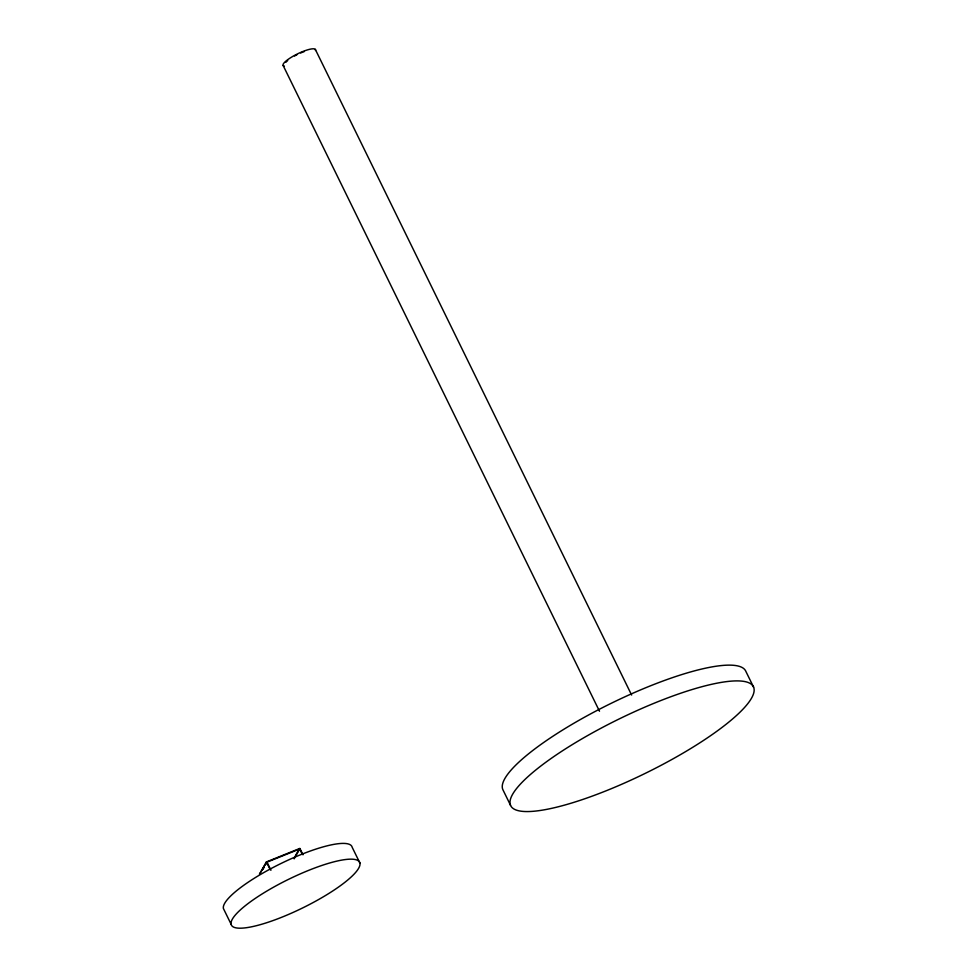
<?xml version="1.0" encoding="UTF-8"?>
<svg xmlns="http://www.w3.org/2000/svg" width="977" height="977" viewBox="0 0 977 977"><rect width="100%" height="100%" fill="white"/><g stroke="black" fill="none" stroke-linecap="round" stroke-linejoin="round"><path stroke-width="1.47" d="M303.004 854.79L299.878 848.415L266.416 861.922L259.467 874.281L266.806 861.763L270.959 870.238M262.85 869.554L264.23 867.087M265.622 864.621L267.002 862.154L299.683 848.976L294.138 858.844M295.323 855.986L299.487 848.586L302.32 854.362M753.585 687.136A135.131 30.165 -26.1 0 0 561.189 751.643A135.131 30.165 -26.1 0 0 581.425 799.907A135.131 30.165 -26.1 0 0 753.585 687.136L745.854 671.37A135.131 30.165 -26.1 0 0 612.652 702.597A135.131 30.165 -26.1 0 0 502.813 789.55L510.544 805.329M315.327 49.4L631.63 695.05M283.196 65.606L599.499 711.256M359.902 863.045A71.382 15.937 -26.1 0 0 260.114 895.213A71.382 15.937 -26.1 0 0 266.55 922.764A71.382 15.937 -26.1 0 0 359.902 863.045L352.172 847.279A71.382 15.937 -26.1 0 0 284.075 862.007A71.382 15.937 -26.1 0 0 223.415 908.525L231.146 924.303M266.416 861.922L270.153 869.567M284.429 66.155A18.013 4.018 -26.1 0 1 296.654 54.309A18.013 4.018 -26.1 0 1 315.461 50.499M285.943 62.247A15.766 3.517 -26.1 0 1 287.714 60.55M294.565 55.982A15.766 3.517 -26.1 0 1 296.984 54.712M300.696 52.966A15.766 3.517 -26.1 0 1 304.311 51.537"/></g></svg>
